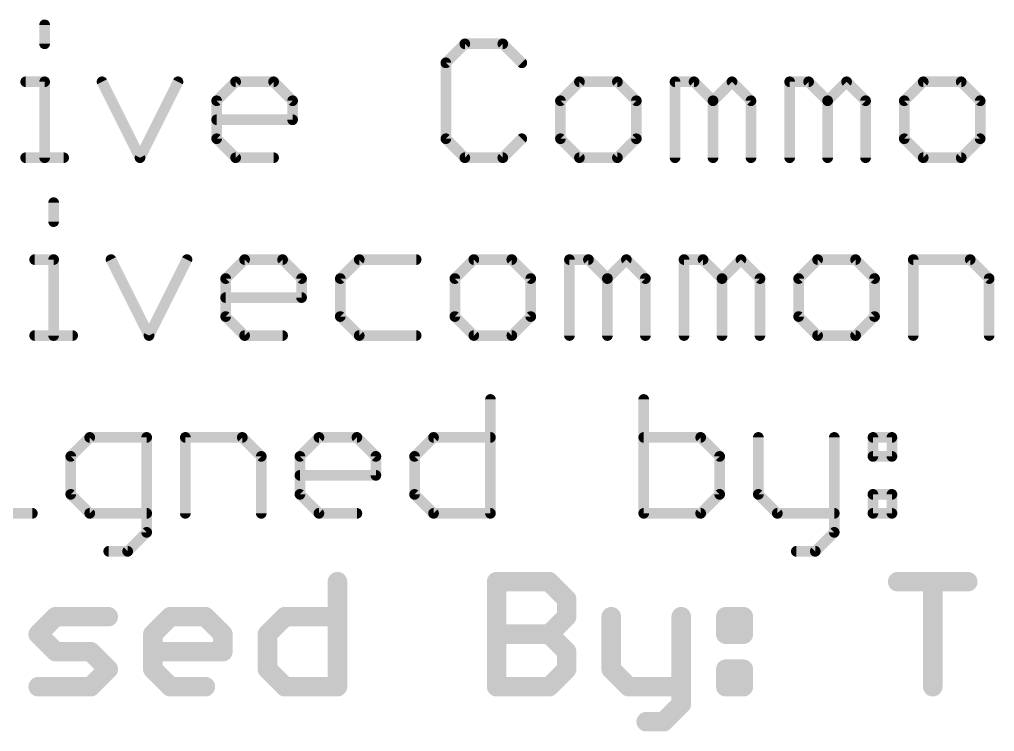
# Model space of a CAD drawing. Extents: x -128 to 56, y -3 to 18.
# Drawn here: x -90.65 to -76.72, y -3.04 to 7.13 of the extents above; entities that cross this region are included whole.
import ezdxf

# ---------------------------------------------------------------- set-up
doc = ezdxf.new("R2010")
doc.units = 0
doc.layers.add('27', color=253, linetype='CONTINUOUS')

msp = doc.modelspace()

# ---------------------------------------------------------------- linework, layer by layer
at = {"layer": '27'}
for points, const_width in [([(-90.2859, 7.0544), (-90.2859, 6.7832)], 0.1524), ([(-84.283, 6.7832), (-84.5541, 6.512)], 0.1524), ([(-83.7406, 6.7832), (-84.283, 6.7832)], 0.1524), ([(-83.4695, 6.512), (-83.7406, 6.7832)], 0.1524), ([(-84.5541, 6.512), (-84.5541, 5.4274)], 0.1524), ([(-90.557, 6.2409), (-90.2859, 6.2409)], 0.1524), ([(-90.2859, 6.2409), (-90.2859, 5.1562)], 0.1524), ([(-89.4656, 6.2409), (-88.9233, 5.1562)], 0.1524), ([(-88.9233, 5.1562), (-88.3809, 6.2409)], 0.1524), ([(-87.8285, 5.9697), (-87.5573, 6.2409)], 0.1524), ([(-87.5573, 6.2409), (-87.015, 6.2409)], 0.1524), ([(-87.015, 6.2409), (-86.7438, 5.9697)], 0.1524), ([(-82.6458, 6.2409), (-82.917, 5.9697)], 0.1524), ([(-82.1035, 6.2409), (-82.6458, 6.2409)], 0.1524), ([(-81.8323, 5.9697), (-82.1035, 6.2409)], 0.1524), ([(-81.2798, 5.1562), (-81.2798, 6.2409)], 0.1524), ([(-81.2798, 6.2409), (-81.0087, 6.2409)], 0.1524), ([(-81.0087, 6.2409), (-80.7375, 5.9697)], 0.1524), ([(-80.7375, 5.9697), (-80.4663, 6.2409)], 0.1524), ([(-80.4663, 6.2409), (-80.1952, 5.9697)], 0.1524), ([(-79.6427, 5.1562), (-79.6427, 6.2409)], 0.1524), ([(-79.6427, 6.2409), (-79.3715, 6.2409)], 0.1524), ([(-79.3715, 6.2409), (-79.1003, 5.9697)], 0.1524), ([(-79.1003, 5.9697), (-78.8292, 6.2409)], 0.1524), ([(-78.8292, 6.2409), (-78.558, 5.9697)], 0.1524), ([(-77.7344, 6.2409), (-78.0055, 5.9697)], 0.1524), ([(-77.192, 6.2409), (-77.7344, 6.2409)], 0.1524), ([(-76.9209, 5.9697), (-77.192, 6.2409)], 0.1524), ([(-87.8285, 5.4274), (-87.8285, 5.9697)], 0.1524), ([(-86.7438, 5.9697), (-86.7438, 5.6985)], 0.1524), ([(-82.917, 5.9697), (-82.917, 5.4274)], 0.1524), ([(-81.8323, 5.4274), (-81.8323, 5.9697)], 0.1524), ([(-80.7375, 5.9697), (-80.7375, 5.1562)], 0.1524), ([(-80.1952, 5.9697), (-80.1952, 5.1562)], 0.1524), ([(-79.1003, 5.9697), (-79.1003, 5.1562)], 0.1524), ([(-78.558, 5.9697), (-78.558, 5.1562)], 0.1524), ([(-78.0055, 5.9697), (-78.0055, 5.4274)], 0.1524), ([(-76.9209, 5.4274), (-76.9209, 5.9697)], 0.1524), ([(-86.7438, 5.6985), (-87.8285, 5.6985)], 0.1524), ([(-87.5573, 5.1562), (-87.8285, 5.4274)], 0.1524), ([(-84.5541, 5.4274), (-84.283, 5.1562)], 0.1524), ([(-83.7406, 5.1562), (-83.4695, 5.4274)], 0.1524), ([(-82.917, 5.4274), (-82.6458, 5.1562)], 0.1524), ([(-82.1035, 5.1562), (-81.8323, 5.4274)], 0.1524), ([(-78.0055, 5.4274), (-77.7344, 5.1562)], 0.1524), ([(-77.192, 5.1562), (-76.9209, 5.4274)], 0.1524), ([(-90.557, 5.1562), (-90.0147, 5.1562)], 0.1524), ([(-87.015, 5.1562), (-87.5573, 5.1562)], 0.1524), ([(-84.283, 5.1562), (-83.7406, 5.1562)], 0.1524), ([(-82.6458, 5.1562), (-82.1035, 5.1562)], 0.1524), ([(-77.7344, 5.1562), (-77.192, 5.1562)], 0.1524), ([(-90.1575, 4.5144), (-90.1575, 4.2432)], 0.1524), ([(-90.4286, 3.7009), (-90.1575, 3.7009)], 0.1524), ([(-90.1575, 3.7009), (-90.1575, 2.6162)], 0.1524), ([(-89.3372, 3.7009), (-88.7949, 2.6162)], 0.1524), ([(-88.7949, 2.6162), (-88.2525, 3.7009)], 0.1524), ([(-87.7, 3.4297), (-87.4289, 3.7009)], 0.1524), ([(-87.4289, 3.7009), (-86.8866, 3.7009)], 0.1524), ([(-86.8866, 3.7009), (-86.6154, 3.4297)], 0.1524), ([(-85.7917, 3.7009), (-86.0629, 3.4297)], 0.1524), ([(-84.9782, 3.7009), (-85.7917, 3.7009)], 0.1524), ([(-84.1546, 3.7009), (-84.4257, 3.4297)], 0.1524), ([(-83.6122, 3.7009), (-84.1546, 3.7009)], 0.1524), ([(-83.3411, 3.4297), (-83.6122, 3.7009)], 0.1524), ([(-82.7886, 2.6162), (-82.7886, 3.7009)], 0.1524), ([(-82.7886, 3.7009), (-82.5174, 3.7009)], 0.1524), ([(-82.5174, 3.7009), (-82.2463, 3.4297)], 0.1524), ([(-82.2463, 3.4297), (-81.9751, 3.7009)], 0.1524), ([(-81.9751, 3.7009), (-81.7039, 3.4297)], 0.1524), ([(-81.1514, 2.6162), (-81.1514, 3.7009)], 0.1524), ([(-81.1514, 3.7009), (-80.8803, 3.7009)], 0.1524), ([(-80.8803, 3.7009), (-80.6091, 3.4297)], 0.1524), ([(-80.6091, 3.4297), (-80.3379, 3.7009)], 0.1524), ([(-80.3379, 3.7009), (-80.0668, 3.4297)], 0.1524), ([(-79.2431, 3.7009), (-79.5143, 3.4297)], 0.1524), ([(-78.7008, 3.7009), (-79.2431, 3.7009)], 0.1524), ([(-78.4296, 3.4297), (-78.7008, 3.7009)], 0.1524), ([(-77.8771, 2.6162), (-77.8771, 3.7009)], 0.1524), ([(-77.8771, 3.7009), (-77.0636, 3.7009)], 0.1524), ([(-77.0636, 3.7009), (-76.7925, 3.4297)], 0.1524), ([(-87.7, 2.8874), (-87.7, 3.4297)], 0.1524), ([(-86.6154, 3.4297), (-86.6154, 3.1585)], 0.1524), ([(-86.0629, 3.4297), (-86.0629, 2.8874)], 0.1524), ([(-84.4257, 3.4297), (-84.4257, 2.8874)], 0.1524), ([(-83.3411, 2.8874), (-83.3411, 3.4297)], 0.1524), ([(-82.2463, 3.4297), (-82.2463, 2.6162)], 0.1524), ([(-81.7039, 3.4297), (-81.7039, 2.6162)], 0.1524), ([(-80.6091, 3.4297), (-80.6091, 2.6162)], 0.1524), ([(-80.0668, 3.4297), (-80.0668, 2.6162)], 0.1524), ([(-79.5143, 3.4297), (-79.5143, 2.8874)], 0.1524), ([(-78.4296, 2.8874), (-78.4296, 3.4297)], 0.1524), ([(-76.7925, 3.4297), (-76.7925, 2.6162)], 0.1524), ([(-86.6154, 3.1585), (-87.7, 3.1585)], 0.1524), ([(-87.4289, 2.6162), (-87.7, 2.8874)], 0.1524), ([(-86.0629, 2.8874), (-85.7917, 2.6162)], 0.1524), ([(-84.4257, 2.8874), (-84.1546, 2.6162)], 0.1524), ([(-83.6122, 2.6162), (-83.3411, 2.8874)], 0.1524), ([(-79.5143, 2.8874), (-79.2431, 2.6162)], 0.1524), ([(-78.7008, 2.6162), (-78.4296, 2.8874)], 0.1524), ([(-90.4286, 2.6162), (-89.8863, 2.6162)], 0.1524), ([(-86.8866, 2.6162), (-87.4289, 2.6162)], 0.1524), ([(-85.7917, 2.6162), (-84.9782, 2.6162)], 0.1524), ([(-84.1546, 2.6162), (-83.6122, 2.6162)], 0.1524), ([(-79.2431, 2.6162), (-78.7008, 2.6162)], 0.1524), ([(-83.9169, 1.7032), (-83.9169, 0.0762)], 0.1524), ([(-81.7272, 1.7032), (-81.7272, 0.0762)], 0.1524), ([(-89.6419, 1.1609), (-89.913, 0.8897)], 0.1524), ([(-88.8284, 1.1609), (-89.6419, 1.1609)], 0.1524), ([(-88.8284, -0.195), (-88.8284, 1.1609)], 0.1524), ([(-88.2759, 0.0762), (-88.2759, 1.1609)], 0.1524), ([(-88.2759, 1.1609), (-87.4624, 1.1609)], 0.1524), ([(-87.4624, 1.1609), (-87.1912, 0.8897)], 0.1524), ([(-86.6387, 0.8897), (-86.3675, 1.1609)], 0.1524), ([(-86.3675, 1.1609), (-85.8252, 1.1609)], 0.1524), ([(-85.8252, 1.1609), (-85.554, 0.8897)], 0.1524), ([(-85.0015, 0.8897), (-84.7304, 1.1609)], 0.1524), ([(-84.7304, 1.1609), (-83.9169, 1.1609)], 0.1524), ([(-80.9137, 1.1609), (-81.7272, 1.1609)], 0.1524), ([(-80.6426, 0.8897), (-80.9137, 1.1609)], 0.1524), ([(-80.0901, 1.1609), (-80.0901, 0.3474)], 0.1524), ([(-79.0054, 1.1609), (-79.0054, -0.195)], 0.1524), ([(-78.4529, 1.1609), (-78.1818, 1.1609)], 0.1524), ([(-78.4529, 0.8897), (-78.4529, 1.1609)], 0.1524), ([(-78.1818, 1.1609), (-78.1818, 0.8897)], 0.1524), ([(-89.913, 0.8897), (-89.913, 0.3474)], 0.1524), ([(-87.1912, 0.8897), (-87.1912, 0.0762)], 0.1524), ([(-86.6387, 0.3474), (-86.6387, 0.8897)], 0.1524), ([(-85.554, 0.8897), (-85.554, 0.6185)], 0.1524), ([(-85.0015, 0.3474), (-85.0015, 0.8897)], 0.1524), ([(-80.6426, 0.3474), (-80.6426, 0.8897)], 0.1524), ([(-78.1818, 0.8897), (-78.4529, 0.8897)], 0.1524), ([(-85.554, 0.6185), (-86.6387, 0.6185)], 0.1524), ([(-89.913, 0.3474), (-89.6419, 0.0762)], 0.1524), ([(-86.3675, 0.0762), (-86.6387, 0.3474)], 0.1524), ([(-84.7304, 0.0762), (-85.0015, 0.3474)], 0.1524), ([(-80.9137, 0.0762), (-80.6426, 0.3474)], 0.1524), ([(-80.0901, 0.3474), (-79.8189, 0.0762)], 0.1524), ([(-78.4529, 0.3474), (-78.1818, 0.3474)], 0.1524), ([(-78.4529, 0.0762), (-78.4529, 0.3474)], 0.1524), ([(-78.1818, 0.3474), (-78.1818, 0.0762)], 0.1524), ([(-91.0045, 0.0762), (-90.4621, 0.0762)], 0.1524), ([(-89.6419, 0.0762), (-88.8284, 0.0762)], 0.1524), ([(-85.8252, 0.0762), (-86.3675, 0.0762)], 0.1524), ([(-83.9169, 0.0762), (-84.7304, 0.0762)], 0.1524), ([(-81.7272, 0.0762), (-80.9137, 0.0762)], 0.1524), ([(-79.8189, 0.0762), (-79.0054, 0.0762)], 0.1524), ([(-78.1818, 0.0762), (-78.4529, 0.0762)], 0.1524), ([(-89.0995, -0.4661), (-88.8284, -0.195)], 0.1524), ([(-79.0054, -0.195), (-79.2766, -0.4661)], 0.1524), ([(-89.3707, -0.4661), (-89.0995, -0.4661)], 0.1524), ([(-79.2766, -0.4661), (-79.5478, -0.4661)], 0.1524), ([(-86.1032, -0.9004), (-86.1032, -2.4003)], 0.2794), ([(-83.8288, -2.4003), (-83.8288, -0.9004)], 0.2794), ([(-83.8288, -0.9004), (-83.0788, -0.9004)], 0.2794), ([(-83.0788, -0.9004), (-82.8289, -1.1504)], 0.2794), ([(-78.0987, -0.9004), (-77.0988, -0.9004)], 0.2794), ([(-77.5988, -2.4003), (-77.5988, -0.9004)], 0.2794), ([(-82.8289, -1.1504), (-82.8289, -1.4004)], 0.2794), ([(-90.3774, -1.6504), (-90.1274, -1.4004)], 0.2794), ([(-90.1274, -1.4004), (-89.3775, -1.4004)], 0.2794), ([(-88.7402, -1.6504), (-88.4903, -1.4004)], 0.2794), ([(-88.4903, -1.4004), (-87.9903, -1.4004)], 0.2794), ([(-87.9903, -1.4004), (-87.7403, -1.6504)], 0.2794), ([(-87.1031, -1.6504), (-86.8531, -1.4004)], 0.2794), ([(-86.8531, -1.4004), (-86.1032, -1.4004)], 0.2794), ([(-82.8289, -1.4004), (-83.0788, -1.6504)], 0.2794), ([(-82.1916, -1.4004), (-82.1916, -2.1503)], 0.2794), ([(-81.1917, -1.4004), (-81.1917, -2.6503)], 0.2794), ([(-80.5545, -1.4004), (-80.3045, -1.4004)], 0.2794), ([(-80.5545, -1.6504), (-80.5545, -1.4004)], 0.2794), ([(-80.3045, -1.4004), (-80.3045, -1.6504)], 0.2794), ([(-90.1274, -1.9003), (-90.3774, -1.6504)], 0.2794), ([(-88.7402, -2.1503), (-88.7402, -1.6504)], 0.2794), ([(-87.7403, -1.6504), (-87.7403, -1.9003)], 0.2794), ([(-87.1031, -2.1503), (-87.1031, -1.6504)], 0.2794), ([(-83.8288, -1.6504), (-83.0788, -1.6504)], 0.2794), ([(-83.0788, -1.6504), (-82.8289, -1.9003)], 0.2794), ([(-80.3045, -1.6504), (-80.5545, -1.6504)], 0.2794), ([(-89.6275, -1.9003), (-90.1274, -1.9003)], 0.2794), ([(-89.3775, -2.1503), (-89.6275, -1.9003)], 0.2794), ([(-87.7403, -1.9003), (-88.7402, -1.9003)], 0.2794), ([(-82.8289, -1.9003), (-82.8289, -2.1503)], 0.2794), ([(-89.6275, -2.4003), (-89.3775, -2.1503)], 0.2794), ([(-88.4903, -2.4003), (-88.7402, -2.1503)], 0.2794), ([(-86.8531, -2.4003), (-87.1031, -2.1503)], 0.2794), ([(-82.8289, -2.1503), (-83.0788, -2.4003)], 0.2794), ([(-82.1916, -2.1503), (-81.9416, -2.4003)], 0.2794), ([(-80.5545, -2.1503), (-80.3045, -2.1503)], 0.2794), ([(-80.5545, -2.4003), (-80.5545, -2.1503)], 0.2794), ([(-80.3045, -2.1503), (-80.3045, -2.4003)], 0.2794), ([(-90.3774, -2.4003), (-89.6275, -2.4003)], 0.2794), ([(-87.9903, -2.4003), (-88.4903, -2.4003)], 0.2794), ([(-86.1032, -2.4003), (-86.8531, -2.4003)], 0.2794), ([(-83.0788, -2.4003), (-83.8288, -2.4003)], 0.2794), ([(-81.9416, -2.4003), (-81.1917, -2.4003)], 0.2794), ([(-80.3045, -2.4003), (-80.5545, -2.4003)], 0.2794), ([(-81.1917, -2.6503), (-81.4417, -2.9003)], 0.2794), ([(-81.4417, -2.9003), (-81.6917, -2.9003)], 0.2794)]:
    msp.add_lwpolyline(points, dxfattribs=dict(at, const_width=const_width))
for points, const_width in [([(-90.2478, 7.0544, 1), (-90.324, 7.0544)], 0.0762), ([(-84.283, 6.8213, 1), (-84.283, 6.7451)], 0.0762), ([(-84.256, 6.7562, 1), (-84.3099, 6.8101)], 0.0762), ([(-83.7137, 6.8101, 1), (-83.7676, 6.7562)], 0.0762), ([(-83.7406, 6.7451, 1), (-83.7406, 6.8213)], 0.0762), ([(-90.324, 6.7832, 1), (-90.2478, 6.7832)], 0.0762), ([(-84.5811, 6.539, 1), (-84.5272, 6.4851)], 0.0762), ([(-84.516, 6.512, 1), (-84.5922, 6.512)], 0.0762), ([(-83.4964, 6.4851, 1), (-83.4425, 6.539)], 0.0762), ([(-90.557, 6.279, 1), (-90.557, 6.2028)], 0.0762), ([(-90.2478, 6.2409, 1), (-90.324, 6.2409)], 0.0762), ([(-90.2859, 6.2028, 1), (-90.2859, 6.279)], 0.0762), ([(-89.4315, 6.2579, 1), (-89.4997, 6.2238)], 0.0762), ([(-88.3469, 6.2238, 1), (-88.415, 6.2579)], 0.0762), ([(-87.5573, 6.279, 1), (-87.5573, 6.2028)], 0.0762), ([(-87.5303, 6.2139, 1), (-87.5842, 6.2678)], 0.0762), ([(-86.988, 6.2678, 1), (-87.0419, 6.2139)], 0.0762), ([(-87.015, 6.2028, 1), (-87.015, 6.279)], 0.0762), ([(-82.6458, 6.279, 1), (-82.6458, 6.2028)], 0.0762), ([(-82.6189, 6.2139, 1), (-82.6728, 6.2678)], 0.0762), ([(-82.0765, 6.2678, 1), (-82.1304, 6.2139)], 0.0762), ([(-82.1035, 6.2028, 1), (-82.1035, 6.279)], 0.0762), ([(-81.2417, 6.2409, 1), (-81.3179, 6.2409)], 0.0762), ([(-81.2798, 6.279, 1), (-81.2798, 6.2028)], 0.0762), ([(-80.9817, 6.2678, 1), (-81.0356, 6.2139)], 0.0762), ([(-81.0087, 6.2028, 1), (-81.0087, 6.279)], 0.0762), ([(-80.4394, 6.2678, 1), (-80.4933, 6.2139)], 0.0762), ([(-80.4394, 6.2139, 1), (-80.4933, 6.2678)], 0.0762), ([(-79.6046, 6.2409, 1), (-79.6808, 6.2409)], 0.0762), ([(-79.6427, 6.279, 1), (-79.6427, 6.2028)], 0.0762), ([(-79.3446, 6.2678, 1), (-79.3985, 6.2139)], 0.0762), ([(-79.3715, 6.2028, 1), (-79.3715, 6.279)], 0.0762), ([(-78.8022, 6.2678, 1), (-78.8561, 6.2139)], 0.0762), ([(-78.8022, 6.2139, 1), (-78.8561, 6.2678)], 0.0762), ([(-77.7344, 6.279, 1), (-77.7344, 6.2028)], 0.0762), ([(-77.7074, 6.2139, 1), (-77.7613, 6.2678)], 0.0762), ([(-77.1651, 6.2678, 1), (-77.219, 6.2139)], 0.0762), ([(-77.192, 6.2028, 1), (-77.192, 6.279)], 0.0762), ([(-87.7904, 5.9697, 1), (-87.8666, 5.9697)], 0.0762), ([(-87.8554, 5.9966, 1), (-87.8015, 5.9428)], 0.0762), ([(-86.7057, 5.9697, 1), (-86.7819, 5.9697)], 0.0762), ([(-86.7707, 5.9428, 1), (-86.7169, 5.9966)], 0.0762), ([(-82.8789, 5.9697, 1), (-82.9551, 5.9697)], 0.0762), ([(-82.9439, 5.9966, 1), (-82.89, 5.9428)], 0.0762), ([(-81.7942, 5.9697, 1), (-81.8704, 5.9697)], 0.0762), ([(-81.8593, 5.9428, 1), (-81.8054, 5.9966)], 0.0762), ([(-80.6994, 5.9697, 1), (-80.7756, 5.9697)], 0.0762), ([(-80.7644, 5.9966, 1), (-80.7106, 5.9428)], 0.0762), ([(-80.7644, 5.9428, 1), (-80.7106, 5.9966)], 0.0762), ([(-80.1571, 5.9697, 1), (-80.2333, 5.9697)], 0.0762), ([(-80.2221, 5.9428, 1), (-80.1682, 5.9966)], 0.0762), ([(-79.0622, 5.9697, 1), (-79.1384, 5.9697)], 0.0762), ([(-79.1273, 5.9966, 1), (-79.0734, 5.9428)], 0.0762), ([(-79.1273, 5.9428, 1), (-79.0734, 5.9966)], 0.0762), ([(-78.5199, 5.9697, 1), (-78.5961, 5.9697)], 0.0762), ([(-78.585, 5.9428, 1), (-78.5311, 5.9966)], 0.0762), ([(-77.9674, 5.9697, 1), (-78.0436, 5.9697)], 0.0762), ([(-78.0325, 5.9966, 1), (-77.9786, 5.9428)], 0.0762), ([(-76.8828, 5.9697, 1), (-76.959, 5.9697)], 0.0762), ([(-76.9478, 5.9428, 1), (-76.8939, 5.9966)], 0.0762), ([(-87.8285, 5.7366, 1), (-87.8285, 5.6604)], 0.0762), ([(-86.7819, 5.6985, 1), (-86.7057, 5.6985)], 0.0762), ([(-86.7438, 5.6604, 1), (-86.7438, 5.7366)], 0.0762), ([(-87.8015, 5.4543, 1), (-87.8554, 5.4004)], 0.0762), ([(-87.8666, 5.4274, 1), (-87.7904, 5.4274)], 0.0762), ([(-84.5272, 5.4543, 1), (-84.5811, 5.4004)], 0.0762), ([(-84.5922, 5.4274, 1), (-84.516, 5.4274)], 0.0762), ([(-83.4425, 5.4004, 1), (-83.4964, 5.4543)], 0.0762), ([(-82.89, 5.4543, 1), (-82.9439, 5.4004)], 0.0762), ([(-82.9551, 5.4274, 1), (-82.8789, 5.4274)], 0.0762), ([(-81.8704, 5.4274, 1), (-81.7942, 5.4274)], 0.0762), ([(-81.8054, 5.4004, 1), (-81.8593, 5.4543)], 0.0762), ([(-77.9786, 5.4543, 1), (-78.0325, 5.4004)], 0.0762), ([(-78.0436, 5.4274, 1), (-77.9674, 5.4274)], 0.0762), ([(-76.959, 5.4274, 1), (-76.8828, 5.4274)], 0.0762), ([(-76.8939, 5.4004, 1), (-76.9478, 5.4543)], 0.0762), ([(-90.557, 5.1943, 1), (-90.557, 5.1181)], 0.0762), ([(-90.324, 5.1562, 1), (-90.2478, 5.1562)], 0.0762), ([(-90.0147, 5.1181, 1), (-90.0147, 5.1943)], 0.0762), ([(-88.9574, 5.1732, 1), (-88.8892, 5.1392)], 0.0762), ([(-88.9574, 5.1392, 1), (-88.8892, 5.1732)], 0.0762), ([(-87.5573, 5.1943, 1), (-87.5573, 5.1181)], 0.0762), ([(-87.5842, 5.1293, 1), (-87.5303, 5.1831)], 0.0762), ([(-87.015, 5.1181, 1), (-87.015, 5.1943)], 0.0762), ([(-84.283, 5.1943, 1), (-84.283, 5.1181)], 0.0762), ([(-84.3099, 5.1293, 1), (-84.256, 5.1831)], 0.0762), ([(-83.7676, 5.1831, 1), (-83.7137, 5.1293)], 0.0762), ([(-83.7406, 5.1181, 1), (-83.7406, 5.1943)], 0.0762), ([(-82.6458, 5.1943, 1), (-82.6458, 5.1181)], 0.0762), ([(-82.6728, 5.1293, 1), (-82.6189, 5.1831)], 0.0762), ([(-82.1304, 5.1831, 1), (-82.0766, 5.1293)], 0.0762), ([(-82.1035, 5.1181, 1), (-82.1035, 5.1943)], 0.0762), ([(-81.3179, 5.1562, 1), (-81.2417, 5.1562)], 0.0762), ([(-80.7756, 5.1562, 1), (-80.6994, 5.1562)], 0.0762), ([(-80.2333, 5.1562, 1), (-80.1571, 5.1562)], 0.0762), ([(-79.6808, 5.1562, 1), (-79.6046, 5.1562)], 0.0762), ([(-79.1384, 5.1562, 1), (-79.0622, 5.1562)], 0.0762), ([(-78.5961, 5.1562, 1), (-78.5199, 5.1562)], 0.0762), ([(-77.7344, 5.1943, 1), (-77.7344, 5.1181)], 0.0762), ([(-77.7613, 5.1293, 1), (-77.7074, 5.1831)], 0.0762), ([(-77.219, 5.1831, 1), (-77.1651, 5.1293)], 0.0762), ([(-77.192, 5.1181, 1), (-77.192, 5.1943)], 0.0762), ([(-90.1194, 4.5144, 1), (-90.1956, 4.5144)], 0.0762), ([(-90.1956, 4.2432, 1), (-90.1194, 4.2432)], 0.0762), ([(-90.4286, 3.739, 1), (-90.4286, 3.6628)], 0.0762), ([(-90.1194, 3.7009, 1), (-90.1956, 3.7009)], 0.0762), ([(-90.1575, 3.6628, 1), (-90.1575, 3.739)], 0.0762), ([(-89.3031, 3.7179, 1), (-89.3713, 3.6838)], 0.0762), ([(-88.2185, 3.6838, 1), (-88.2866, 3.7179)], 0.0762), ([(-87.4289, 3.739, 1), (-87.4289, 3.6628)], 0.0762), ([(-87.4019, 3.6739, 1), (-87.4558, 3.7278)], 0.0762), ([(-86.8596, 3.7278, 1), (-86.9135, 3.6739)], 0.0762), ([(-86.8866, 3.6628, 1), (-86.8866, 3.739)], 0.0762), ([(-85.7917, 3.739, 1), (-85.7917, 3.6628)], 0.0762), ([(-85.7648, 3.6739, 1), (-85.8187, 3.7278)], 0.0762), ([(-84.9782, 3.6628, 1), (-84.9782, 3.739)], 0.0762), ([(-84.1546, 3.739, 1), (-84.1546, 3.6628)], 0.0762), ([(-84.1276, 3.6739, 1), (-84.1815, 3.7278)], 0.0762), ([(-83.5853, 3.7278, 1), (-83.6392, 3.6739)], 0.0762), ([(-83.6122, 3.6628, 1), (-83.6122, 3.739)], 0.0762), ([(-82.7505, 3.7009, 1), (-82.8267, 3.7009)], 0.0762), ([(-82.7886, 3.739, 1), (-82.7886, 3.6628)], 0.0762), ([(-82.4905, 3.7278, 1), (-82.5444, 3.6739)], 0.0762), ([(-82.5174, 3.6628, 1), (-82.5174, 3.739)], 0.0762), ([(-81.9481, 3.7278, 1), (-82.002, 3.6739)], 0.0762), ([(-81.9481, 3.6739, 1), (-82.002, 3.7278)], 0.0762), ([(-81.1133, 3.7009, 1), (-81.1895, 3.7009)], 0.0762), ([(-81.1514, 3.739, 1), (-81.1514, 3.6628)], 0.0762), ([(-80.8533, 3.7278, 1), (-80.9072, 3.6739)], 0.0762), ([(-80.8803, 3.6628, 1), (-80.8803, 3.739)], 0.0762), ([(-80.311, 3.7278, 1), (-80.3649, 3.6739)], 0.0762), ([(-80.311, 3.6739, 1), (-80.3649, 3.7278)], 0.0762), ([(-79.2431, 3.739, 1), (-79.2431, 3.6628)], 0.0762), ([(-79.2162, 3.6739, 1), (-79.27, 3.7278)], 0.0762), ([(-78.6738, 3.7278, 1), (-78.7277, 3.6739)], 0.0762), ([(-78.7008, 3.6628, 1), (-78.7008, 3.739)], 0.0762), ([(-77.839, 3.7009, 1), (-77.9152, 3.7009)], 0.0762), ([(-77.8771, 3.739, 1), (-77.8771, 3.6628)], 0.0762), ([(-77.0367, 3.7278, 1), (-77.0906, 3.6739)], 0.0762), ([(-77.0636, 3.6628, 1), (-77.0636, 3.739)], 0.0762), ([(-87.6619, 3.4297, 1), (-87.7381, 3.4297)], 0.0762), ([(-87.727, 3.4566, 1), (-87.6731, 3.4028)], 0.0762), ([(-86.5773, 3.4297, 1), (-86.6535, 3.4297)], 0.0762), ([(-86.6423, 3.4028, 1), (-86.5884, 3.4566)], 0.0762), ([(-86.0248, 3.4297, 1), (-86.101, 3.4297)], 0.0762), ([(-86.0898, 3.4566, 1), (-86.0359, 3.4028)], 0.0762), ([(-84.3876, 3.4297, 1), (-84.4638, 3.4297)], 0.0762), ([(-84.4527, 3.4566, 1), (-84.3988, 3.4028)], 0.0762), ([(-83.303, 3.4297, 1), (-83.3792, 3.4297)], 0.0762), ([(-83.368, 3.4028, 1), (-83.3141, 3.4566)], 0.0762), ([(-82.2082, 3.4297, 1), (-82.2844, 3.4297)], 0.0762), ([(-82.2732, 3.4566, 1), (-82.2193, 3.4028)], 0.0762), ([(-82.2732, 3.4028, 1), (-82.2193, 3.4566)], 0.0762), ([(-81.6658, 3.4297, 1), (-81.742, 3.4297)], 0.0762), ([(-81.7309, 3.4028, 1), (-81.677, 3.4566)], 0.0762), ([(-80.571, 3.4297, 1), (-80.6472, 3.4297)], 0.0762), ([(-80.636, 3.4566, 1), (-80.5822, 3.4028)], 0.0762), ([(-80.636, 3.4028, 1), (-80.5822, 3.4566)], 0.0762), ([(-80.0287, 3.4297, 1), (-80.1049, 3.4297)], 0.0762), ([(-80.0937, 3.4028, 1), (-80.0398, 3.4566)], 0.0762), ([(-79.4762, 3.4297, 1), (-79.5524, 3.4297)], 0.0762), ([(-79.5412, 3.4566, 1), (-79.4873, 3.4028)], 0.0762), ([(-78.3915, 3.4297, 1), (-78.4677, 3.4297)], 0.0762), ([(-78.4565, 3.4028, 1), (-78.4027, 3.4566)], 0.0762), ([(-76.7544, 3.4297, 1), (-76.8306, 3.4297)], 0.0762), ([(-76.8194, 3.4028, 1), (-76.7655, 3.4566)], 0.0762), ([(-87.7, 3.1966, 1), (-87.7, 3.1204)], 0.0762), ([(-86.6154, 3.1204, 1), (-86.6154, 3.1966)], 0.0762), ([(-86.6535, 3.1585, 1), (-86.5773, 3.1585)], 0.0762), ([(-87.6731, 2.9143, 1), (-87.727, 2.8604)], 0.0762), ([(-87.7381, 2.8874, 1), (-87.6619, 2.8874)], 0.0762), ([(-86.0359, 2.9143, 1), (-86.0898, 2.8604)], 0.0762), ([(-86.101, 2.8874, 1), (-86.0248, 2.8874)], 0.0762), ([(-84.3988, 2.9143, 1), (-84.4527, 2.8604)], 0.0762), ([(-84.4638, 2.8874, 1), (-84.3876, 2.8874)], 0.0762), ([(-83.3792, 2.8874, 1), (-83.303, 2.8874)], 0.0762), ([(-83.3141, 2.8604, 1), (-83.368, 2.9143)], 0.0762), ([(-79.4873, 2.9143, 1), (-79.5412, 2.8604)], 0.0762), ([(-79.5524, 2.8874, 1), (-79.4762, 2.8874)], 0.0762), ([(-78.4677, 2.8874, 1), (-78.3915, 2.8874)], 0.0762), ([(-78.4027, 2.8604, 1), (-78.4565, 2.9143)], 0.0762), ([(-90.4286, 2.6543, 1), (-90.4286, 2.5781)], 0.0762), ([(-90.1956, 2.6162, 1), (-90.1194, 2.6162)], 0.0762), ([(-89.8863, 2.5781, 1), (-89.8863, 2.6543)], 0.0762), ([(-88.829, 2.6332, 1), (-88.7608, 2.5992)], 0.0762), ([(-88.829, 2.5992, 1), (-88.7608, 2.6332)], 0.0762), ([(-87.4289, 2.6543, 1), (-87.4289, 2.5781)], 0.0762), ([(-87.4558, 2.5893, 1), (-87.4019, 2.6431)], 0.0762), ([(-86.8866, 2.5781, 1), (-86.8866, 2.6543)], 0.0762), ([(-85.7917, 2.6543, 1), (-85.7917, 2.5781)], 0.0762), ([(-85.8187, 2.5893, 1), (-85.7648, 2.6431)], 0.0762), ([(-84.9782, 2.5781, 1), (-84.9782, 2.6543)], 0.0762), ([(-84.1546, 2.6543, 1), (-84.1546, 2.5781)], 0.0762), ([(-84.1815, 2.5893, 1), (-84.1276, 2.6431)], 0.0762), ([(-83.6392, 2.6431, 1), (-83.5853, 2.5893)], 0.0762), ([(-83.6122, 2.5781, 1), (-83.6122, 2.6543)], 0.0762), ([(-82.8267, 2.6162, 1), (-82.7505, 2.6162)], 0.0762), ([(-82.2844, 2.6162, 1), (-82.2082, 2.6162)], 0.0762), ([(-81.742, 2.6162, 1), (-81.6658, 2.6162)], 0.0762), ([(-81.1895, 2.6162, 1), (-81.1133, 2.6162)], 0.0762), ([(-80.6472, 2.6162, 1), (-80.571, 2.6162)], 0.0762), ([(-80.1049, 2.6162, 1), (-80.0287, 2.6162)], 0.0762), ([(-79.2431, 2.6543, 1), (-79.2431, 2.5781)], 0.0762), ([(-79.27, 2.5893, 1), (-79.2162, 2.6431)], 0.0762), ([(-78.7277, 2.6431, 1), (-78.6738, 2.5893)], 0.0762), ([(-78.7008, 2.5781, 1), (-78.7008, 2.6543)], 0.0762), ([(-77.9152, 2.6162, 1), (-77.839, 2.6162)], 0.0762), ([(-76.8306, 2.6162, 1), (-76.7544, 2.6162)], 0.0762), ([(-83.8788, 1.7032, 1), (-83.955, 1.7032)], 0.0762), ([(-81.6891, 1.7032, 1), (-81.7653, 1.7032)], 0.0762), ([(-89.6419, 1.199, 1), (-89.6419, 1.1228)], 0.0762), ([(-89.6149, 1.1339, 1), (-89.6688, 1.1878)], 0.0762), ([(-88.7903, 1.1609, 1), (-88.8665, 1.1609)], 0.0762), ([(-88.8284, 1.1228, 1), (-88.8284, 1.199)], 0.0762), ([(-88.2378, 1.1609, 1), (-88.314, 1.1609)], 0.0762), ([(-88.2759, 1.199, 1), (-88.2759, 1.1228)], 0.0762), ([(-87.4354, 1.1878, 1), (-87.4893, 1.1339)], 0.0762), ([(-87.4624, 1.1228, 1), (-87.4624, 1.199)], 0.0762), ([(-86.3675, 1.199, 1), (-86.3675, 1.1228)], 0.0762), ([(-86.3406, 1.1339, 1), (-86.3945, 1.1878)], 0.0762), ([(-85.7983, 1.1878, 1), (-85.8522, 1.1339)], 0.0762), ([(-85.8252, 1.1228, 1), (-85.8252, 1.199)], 0.0762), ([(-84.7304, 1.199, 1), (-84.7304, 1.1228)], 0.0762), ([(-84.7034, 1.1339, 1), (-84.7573, 1.1878)], 0.0762), ([(-83.9169, 1.1228, 1), (-83.9169, 1.199)], 0.0762), ([(-81.7272, 1.199, 1), (-81.7272, 1.1228)], 0.0762), ([(-80.8868, 1.1878, 1), (-80.9407, 1.1339)], 0.0762), ([(-80.9137, 1.1228, 1), (-80.9137, 1.199)], 0.0762), ([(-80.052, 1.1609, 1), (-80.1282, 1.1609)], 0.0762), ([(-78.9673, 1.1609, 1), (-79.0435, 1.1609)], 0.0762), ([(-78.4529, 1.199, 1), (-78.4529, 1.1228)], 0.0762), ([(-78.4148, 1.1609, 1), (-78.491, 1.1609)], 0.0762), ([(-78.1437, 1.1609, 1), (-78.2199, 1.1609)], 0.0762), ([(-78.1818, 1.1228, 1), (-78.1818, 1.199)], 0.0762), ([(-89.8749, 0.8897, 1), (-89.9511, 0.8897)], 0.0762), ([(-89.94, 0.9166, 1), (-89.8861, 0.8628)], 0.0762), ([(-87.1531, 0.8897, 1), (-87.2293, 0.8897)], 0.0762), ([(-87.2181, 0.8628, 1), (-87.1643, 0.9166)], 0.0762), ([(-86.6006, 0.8897, 1), (-86.6768, 0.8897)], 0.0762), ([(-86.6656, 0.9166, 1), (-86.6118, 0.8628)], 0.0762), ([(-85.5159, 0.8897, 1), (-85.5921, 0.8897)], 0.0762), ([(-85.581, 0.8628, 1), (-85.5271, 0.9166)], 0.0762), ([(-84.9634, 0.8897, 1), (-85.0396, 0.8897)], 0.0762), ([(-85.0285, 0.9166, 1), (-84.9746, 0.8628)], 0.0762), ([(-80.6045, 0.8897, 1), (-80.6807, 0.8897)], 0.0762), ([(-80.6695, 0.8628, 1), (-80.6156, 0.9166)], 0.0762), ([(-78.4529, 0.9278, 1), (-78.4529, 0.8516)], 0.0762), ([(-78.491, 0.8897, 1), (-78.4148, 0.8897)], 0.0762), ([(-78.2199, 0.8897, 1), (-78.1437, 0.8897)], 0.0762), ([(-78.1818, 0.8516, 1), (-78.1818, 0.9278)], 0.0762), ([(-86.6387, 0.6566, 1), (-86.6387, 0.5804)], 0.0762), ([(-85.5921, 0.6185, 1), (-85.5159, 0.6185)], 0.0762), ([(-85.554, 0.5804, 1), (-85.554, 0.6566)], 0.0762), ([(-89.8861, 0.3743, 1), (-89.94, 0.3204)], 0.0762), ([(-86.6118, 0.3743, 1), (-86.6656, 0.3204)], 0.0762), ([(-84.9746, 0.3743, 1), (-85.0285, 0.3204)], 0.0762), ([(-80.6156, 0.3204, 1), (-80.6695, 0.3743)], 0.0762), ([(-80.0631, 0.3743, 1), (-80.117, 0.3204)], 0.0762), ([(-78.4529, 0.3855, 1), (-78.4529, 0.3093)], 0.0762), ([(-78.4148, 0.3474, 1), (-78.491, 0.3474)], 0.0762), ([(-78.1437, 0.3474, 1), (-78.2199, 0.3474)], 0.0762), ([(-78.1818, 0.3093, 1), (-78.1818, 0.3855)], 0.0762), ([(-89.9511, 0.3474, 1), (-89.8749, 0.3474)], 0.0762), ([(-86.6768, 0.3474, 1), (-86.6006, 0.3474)], 0.0762), ([(-85.0396, 0.3474, 1), (-84.9634, 0.3474)], 0.0762), ([(-80.6807, 0.3474, 1), (-80.6045, 0.3474)], 0.0762), ([(-80.1282, 0.3474, 1), (-80.052, 0.3474)], 0.0762), ([(-90.4621, 0.0381, 1), (-90.4621, 0.1143)], 0.0762), ([(-89.6419, 0.1143, 1), (-89.6419, 0.0381)], 0.0762), ([(-89.6688, 0.0493, 1), (-89.6149, 0.1031)], 0.0762), ([(-88.8284, 0.0381, 1), (-88.8284, 0.1143)], 0.0762), ([(-86.3675, 0.1143, 1), (-86.3675, 0.0381)], 0.0762), ([(-86.3945, 0.0493, 1), (-86.3406, 0.1031)], 0.0762), ([(-85.8252, 0.0381, 1), (-85.8252, 0.1143)], 0.0762), ([(-84.7304, 0.1143, 1), (-84.7304, 0.0381)], 0.0762), ([(-84.7573, 0.0493, 1), (-84.7034, 0.1031)], 0.0762), ([(-83.9169, 0.0381, 1), (-83.9169, 0.1143)], 0.0762), ([(-81.7272, 0.1143, 1), (-81.7272, 0.0381)], 0.0762), ([(-80.9407, 0.1031, 1), (-80.8868, 0.0493)], 0.0762), ([(-80.9137, 0.0381, 1), (-80.9137, 0.1143)], 0.0762), ([(-79.8189, 0.1143, 1), (-79.8189, 0.0381)], 0.0762), ([(-79.8459, 0.0493, 1), (-79.792, 0.1031)], 0.0762), ([(-79.0054, 0.0381, 1), (-79.0054, 0.1143)], 0.0762), ([(-78.4529, 0.1143, 1), (-78.4529, 0.0381)], 0.0762), ([(-78.1818, 0.0381, 1), (-78.1818, 0.1143)], 0.0762), ([(-88.314, 0.0762, 1), (-88.2378, 0.0762)], 0.0762), ([(-87.2293, 0.0762, 1), (-87.1531, 0.0762)], 0.0762), ([(-83.955, 0.0762, 1), (-83.8788, 0.0762)], 0.0762), ([(-81.7653, 0.0762, 1), (-81.6891, 0.0762)], 0.0762), ([(-78.491, 0.0762, 1), (-78.4148, 0.0762)], 0.0762), ([(-78.2199, 0.0762, 1), (-78.1437, 0.0762)], 0.0762), ([(-88.8014, -0.2219, 1), (-88.8553, -0.168)], 0.0762), ([(-78.9785, -0.2219, 1), (-79.0324, -0.168)], 0.0762), ([(-88.8665, -0.195, 1), (-88.7903, -0.195)], 0.0762), ([(-79.0435, -0.195, 1), (-78.9673, -0.195)], 0.0762), ([(-89.3707, -0.428, 1), (-89.3707, -0.5042)], 0.0762), ([(-89.1265, -0.4392, 1), (-89.0726, -0.4931)], 0.0762), ([(-89.0995, -0.5042, 1), (-89.0995, -0.428)], 0.0762), ([(-79.5478, -0.428, 1), (-79.5478, -0.5042)], 0.0762), ([(-79.3035, -0.4392, 1), (-79.2496, -0.4931)], 0.0762), ([(-79.2766, -0.5042, 1), (-79.2766, -0.428)], 0.0762), ([(-86.0333, -0.9004, 1), (-86.173, -0.9004)], 0.1397), ([(-83.7589, -0.9004, 1), (-83.8986, -0.9004)], 0.1397), ([(-83.8288, -0.8306, 1), (-83.8288, -0.9703)], 0.1397), ([(-83.0294, -0.851, 1), (-83.1282, -0.9498)], 0.1397), ([(-83.0788, -0.9703, 1), (-83.0788, -0.8306)], 0.1397), ([(-78.0987, -0.8306, 1), (-78.0987, -0.9703)], 0.1397), ([(-77.5289, -0.9004, 1), (-77.6686, -0.9004)], 0.1397), ([(-77.0988, -0.9703, 1), (-77.0988, -0.8306)], 0.1397), ([(-82.759, -1.1504, 1), (-82.8987, -1.1504)], 0.1397), ([(-82.8782, -1.1998, 1), (-82.7795, -1.101)], 0.1397), ([(-90.1274, -1.3305, 1), (-90.1274, -1.4702)], 0.1397), ([(-90.078, -1.4498, 1), (-90.1768, -1.351)], 0.1397), ([(-89.3775, -1.4702, 1), (-89.3775, -1.3305)], 0.1397), ([(-88.4903, -1.3305, 1), (-88.4903, -1.4702)], 0.1397), ([(-88.4409, -1.4498, 1), (-88.5397, -1.351)], 0.1397), ([(-87.9409, -1.351, 1), (-88.0397, -1.4498)], 0.1397), ([(-87.9903, -1.4702, 1), (-87.9903, -1.3305)], 0.1397), ([(-86.8531, -1.3305, 1), (-86.8531, -1.4702)], 0.1397), ([(-86.8037, -1.4498, 1), (-86.9025, -1.351)], 0.1397), ([(-86.1032, -1.4702, 1), (-86.1032, -1.3305)], 0.1397), ([(-82.8987, -1.4004, 1), (-82.759, -1.4004)], 0.1397), ([(-82.7795, -1.4498, 1), (-82.8782, -1.351)], 0.1397), ([(-82.1218, -1.4004, 1), (-82.2615, -1.4004)], 0.1397), ([(-81.1218, -1.4004, 1), (-81.2615, -1.4004)], 0.1397), ([(-80.5545, -1.3305, 1), (-80.5545, -1.4702)], 0.1397), ([(-80.4846, -1.4004, 1), (-80.6243, -1.4004)], 0.1397), ([(-80.2346, -1.4004, 1), (-80.3743, -1.4004)], 0.1397), ([(-80.3045, -1.4702, 1), (-80.3045, -1.3305)], 0.1397), ([(-90.328, -1.601, 1), (-90.4268, -1.6998)], 0.1397), ([(-90.4268, -1.601, 1), (-90.328, -1.6998)], 0.1397), ([(-88.6704, -1.6504, 1), (-88.8101, -1.6504)], 0.1397), ([(-88.7896, -1.601, 1), (-88.6908, -1.6998)], 0.1397), ([(-87.6705, -1.6504, 1), (-87.8102, -1.6504)], 0.1397), ([(-87.7897, -1.6998, 1), (-87.6909, -1.601)], 0.1397), ([(-87.0332, -1.6504, 1), (-87.1729, -1.6504)], 0.1397), ([(-87.1525, -1.601, 1), (-87.0537, -1.6998)], 0.1397), ([(-83.8288, -1.5805, 1), (-83.8288, -1.7202)], 0.1397), ([(-83.0294, -1.601, 1), (-83.1282, -1.6998)], 0.1397), ([(-83.1282, -1.601, 1), (-83.0294, -1.6998)], 0.1397), ([(-83.0788, -1.7202, 1), (-83.0788, -1.5805)], 0.1397), ([(-80.5545, -1.5805, 1), (-80.5545, -1.7202)], 0.1397), ([(-80.3045, -1.7202, 1), (-80.3045, -1.5805)], 0.1397), ([(-80.6243, -1.6504, 1), (-80.4846, -1.6504)], 0.1397), ([(-80.3743, -1.6504, 1), (-80.2346, -1.6504)], 0.1397), ([(-90.1274, -1.8305, 1), (-90.1274, -1.9702)], 0.1397), ([(-90.1768, -1.9497, 1), (-90.078, -1.8509)], 0.1397), ([(-89.5781, -1.8509, 1), (-89.6768, -1.9497)], 0.1397), ([(-89.6275, -1.9702, 1), (-89.6275, -1.8305)], 0.1397), ([(-88.7402, -1.8305, 1), (-88.7402, -1.9702)], 0.1397), ([(-87.7403, -1.9702, 1), (-87.7403, -1.8305)], 0.1397), ([(-82.759, -1.9003, 1), (-82.8987, -1.9003)], 0.1397), ([(-82.8782, -1.9497, 1), (-82.7795, -1.8509)], 0.1397), ([(-87.8102, -1.9003, 1), (-87.6705, -1.9003)], 0.1397), ([(-89.3281, -2.1997, 1), (-89.4269, -2.1009)], 0.1397), ([(-89.4269, -2.1997, 1), (-89.3281, -2.1009)], 0.1397), ([(-88.8101, -2.1503, 1), (-88.6704, -2.1503)], 0.1397), ([(-88.6908, -2.1009, 1), (-88.7896, -2.1997)], 0.1397), ([(-87.0537, -2.1009, 1), (-87.1525, -2.1997)], 0.1397), ([(-87.1729, -2.1503, 1), (-87.0332, -2.1503)], 0.1397), ([(-82.8987, -2.1503, 1), (-82.759, -2.1503)], 0.1397), ([(-82.7795, -2.1997, 1), (-82.8782, -2.1009)], 0.1397), ([(-82.2615, -2.1503, 1), (-82.1218, -2.1503)], 0.1397), ([(-82.1422, -2.1009, 1), (-82.241, -2.1997)], 0.1397), ([(-80.5545, -2.0805, 1), (-80.5545, -2.2202)], 0.1397), ([(-80.4846, -2.1503, 1), (-80.6243, -2.1503)], 0.1397), ([(-80.2346, -2.1503, 1), (-80.3743, -2.1503)], 0.1397), ([(-80.3045, -2.2202, 1), (-80.3045, -2.0805)], 0.1397), ([(-90.3774, -2.3304, 1), (-90.3774, -2.4702)], 0.1397), ([(-89.6768, -2.3509, 1), (-89.5781, -2.4497)], 0.1397), ([(-89.6275, -2.4702, 1), (-89.6275, -2.3304)], 0.1397), ([(-88.4903, -2.3304, 1), (-88.4903, -2.4702)], 0.1397), ([(-88.5397, -2.4497, 1), (-88.4409, -2.3509)], 0.1397), ([(-87.9903, -2.4702, 1), (-87.9903, -2.3304)], 0.1397), ([(-86.8531, -2.3304, 1), (-86.8531, -2.4702)], 0.1397), ([(-86.9025, -2.4497, 1), (-86.8037, -2.3509)], 0.1397), ([(-86.173, -2.4003, 1), (-86.0333, -2.4003)], 0.1397), ([(-86.1032, -2.4702, 1), (-86.1032, -2.3304)], 0.1397), ([(-83.8288, -2.3304, 1), (-83.8288, -2.4702)], 0.1397), ([(-83.8986, -2.4003, 1), (-83.7589, -2.4003)], 0.1397), ([(-83.1282, -2.3509, 1), (-83.0294, -2.4497)], 0.1397), ([(-83.0788, -2.4702, 1), (-83.0788, -2.3304)], 0.1397), ([(-81.9416, -2.3304, 1), (-81.9416, -2.4702)], 0.1397), ([(-81.991, -2.4497, 1), (-81.8922, -2.3509)], 0.1397), ([(-81.1917, -2.4702, 1), (-81.1917, -2.3304)], 0.1397), ([(-80.5545, -2.3304, 1), (-80.5545, -2.4702)], 0.1397), ([(-80.6243, -2.4003, 1), (-80.4846, -2.4003)], 0.1397), ([(-80.3743, -2.4003, 1), (-80.2346, -2.4003)], 0.1397), ([(-80.3045, -2.4702, 1), (-80.3045, -2.3304)], 0.1397), ([(-77.6686, -2.4003, 1), (-77.5289, -2.4003)], 0.1397), ([(-81.2615, -2.6503, 1), (-81.1218, -2.6503)], 0.1397), ([(-81.1423, -2.6997, 1), (-81.2411, -2.6009)], 0.1397), ([(-81.6917, -2.8304, 1), (-81.6917, -2.9701)], 0.1397), ([(-81.4911, -2.8509, 1), (-81.3923, -2.9497)], 0.1397), ([(-81.4417, -2.9701, 1), (-81.4417, -2.8304)], 0.1397)]:
    msp.add_lwpolyline(points, format="xyb", dxfattribs=dict(at, const_width=const_width))

doc.saveas('drawing.dxf')
